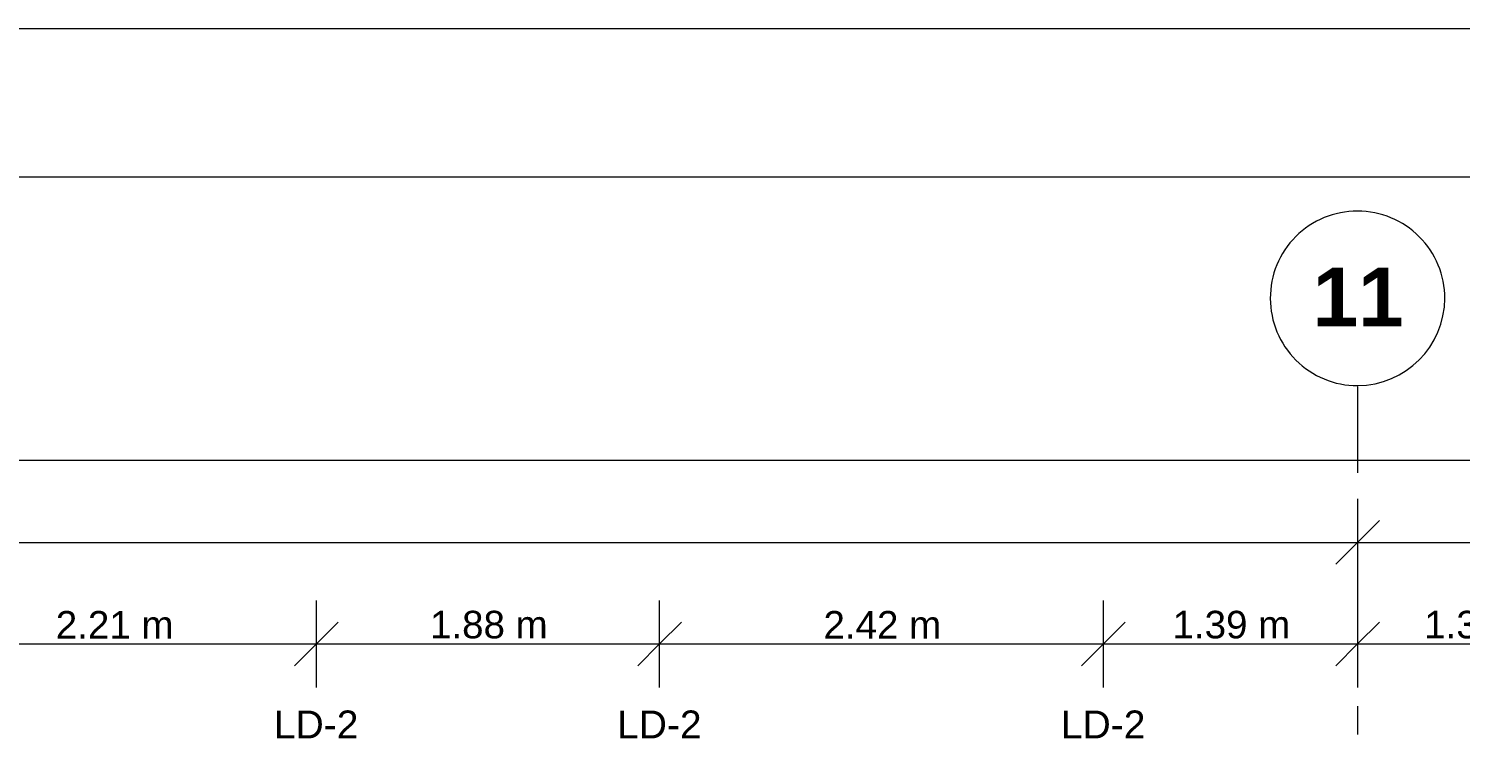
# Model space of a CAD drawing. Header units: metres. Extents: x 39 to 278, y -7 to 151.
# Drawn here: x 88.01 to 95.83, y 49.33 to 53.26 of the extents above; entities that cross this region are included whole.
import ezdxf

# ---------------------------------------------------------------- set-up
doc = ezdxf.new("R2010")
doc.units = ezdxf.units.M
doc.layers.add('HVAC - Ductos', color=5, linetype='Continuous', lineweight=50)
doc.layers.add('PDF_Geometry', color=7, linetype='Continuous', true_color=0xaaaaaa)
doc.layers.add('PDF_Text', color=7, linetype='Continuous')
doc.layers.add('pie de plano', color=7, linetype='Continuous')
doc.styles.add('PDF Helvetica', font='')
doc.styles.add('PDF Helvetica Bold', font='')
doc.styles.get('PDF Helvetica').set_extended_font_data('Helvetica')
doc.styles.get('PDF Helvetica Bold').set_extended_font_data('Helvetica', bold=True)

msp = doc.modelspace()

# ---------------------------------------------------------------- linework, layer by layer
at = {"layer": 'HVAC - Ductos', "color": 252, "lineweight": 0, "true_color": 0x939598}
for points in [[(46.0312, 50.8973), (104.7077, 50.8973)], [(95.2704, 50.6864), (95.2704, 50.4481), (95.2704, 50.2097)], [(95.3896, 50.5672), (95.2704, 50.4481), (95.1513, 50.3289)], [(46.0312, 50.4481), (55.4684, 50.4481), (64.6672, 50.4481), (73.8707, 50.4481), (95.2704, 50.4481), (104.7077, 50.4481)], [(89.5825, 49.6552), (89.5825, 49.8935), (89.5825, 50.1318)], [(91.4571, 49.6552), (91.4571, 49.8935), (91.4571, 50.1318)], [(93.8817, 49.6552), (93.8817, 49.8935), (93.8817, 50.1318)], [(95.2704, 50.1318), (95.2704, 49.8935), (95.2704, 49.6552)], [(89.7017, 50.0127), (89.5825, 49.8935), (89.4633, 49.7743)], [(91.5763, 50.0127), (91.4571, 49.8935), (91.3379, 49.7743)], [(94.0009, 50.0127), (93.8817, 49.8935), (93.7626, 49.7743)], [(95.3896, 50.0127), (95.2704, 49.8935), (95.1513, 49.7743)], [(87.3733, 49.8935), (89.5825, 49.8935), (91.4571, 49.8935), (93.8817, 49.8935), (95.2704, 49.8935), (96.6364, 49.8935), (98.7034, 49.8935), (100.7384, 49.8935), (103.0347, 49.8935), (104.4694, 49.8935), (106.0506, 49.8935)]]:
    msp.add_lwpolyline(points, dxfattribs=at)
at = {"layer": 'PDF_Geometry', "lineweight": 0}
msp.add_lwpolyline([(95.2704, 52.2585, 0.41824), (94.7938, 51.7818, 0.414664), (95.2704, 51.3052, 0.411076), (95.7472, 51.7818, 0.414662)], format="xyb", close=True, dxfattribs=at)
for points in [[(95.2704, 51.3006), (95.2704, 50.8285)], [(95.2704, 49.5543), (95.2704, 49.3985)]]:
    msp.add_lwpolyline(points, dxfattribs=at)
at = {"layer": 'PDF_Geometry', "color": 252, "lineweight": 0, "true_color": 0x939598}
for points in [[(95.2704, 50.668), (95.2704, 50.5077)], [(95.2704, 50.3519), (95.2704, 49.7147)]]:
    msp.add_lwpolyline(points, dxfattribs=at)
at = {"layer": 'pie de plano', "lineweight": 0}
msp.add_lwpolyline([(129.2474, 53.2561), (129.2474, -6.7449), (39.2432, -6.7449), (39.2432, 53.2561)], close=True, dxfattribs=at)
msp.add_lwpolyline([(128.7703, 52.4449), (40.3432, 52.4449), (40.3432, -6.0804), (128.7703, -6.0804)], dxfattribs=at)

# ---------------------------------------------------------------- texts
at = {"layer": 'PDF_Text', "color": 253, "lineweight": 0, "true_color": 0xaaaaaa, "insert": (95.0248, 51.7894), "char_height": 0.3202, "attachment_point": 4, "style": 'PDF Helvetica Bold'}
msp.add_mtext('11', dxfattribs=at)
at = {"layer": 'PDF_Text', "color": 252, "lineweight": 0, "true_color": 0x939598, "char_height": 0.15059, "attachment_point": 4, "style": 'PDF Helvetica'}
for s, insert in [('2.21 m', (88.1588, 49.9982)), ('1.88 m', (90.203, 49.9982)), ('2.42 m', (92.3527, 49.9982)), ('1.39 m', (94.2595, 49.9982)), ('1.37 m', (95.6345, 49.9982))]:
    msp.add_mtext(s, dxfattribs=dict(at, insert=insert))
at = {"layer": 'PDF_Text', "lineweight": 0, "char_height": 0.15247, "attachment_point": 4, "style": 'PDF Helvetica'}
for insert in [(89.3504, 49.4535), (91.2251, 49.4535), (93.6498, 49.4535)]:
    msp.add_mtext('LD-2', dxfattribs=dict(at, insert=insert))

doc.saveas('drawing.dxf')
